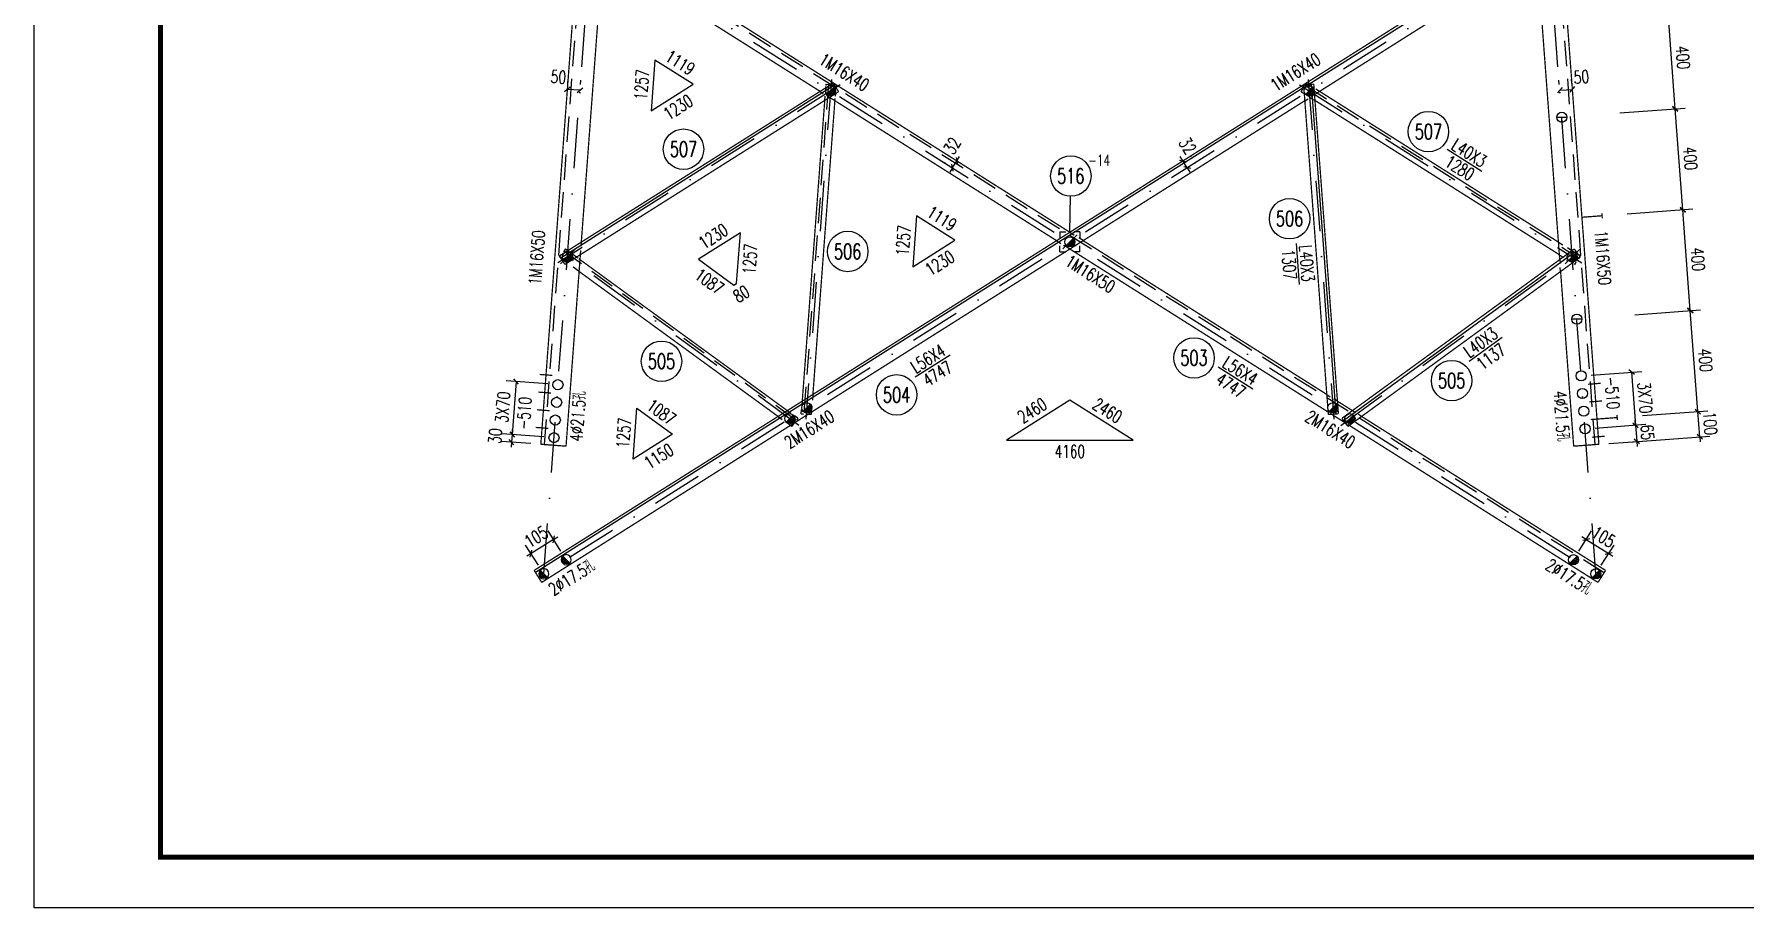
# Model space of a CAD drawing. Header units: millimetres. Extents: x 26087 to 26681, y -12217 to -11797.
# Drawn here: x 26086.5 to 26424.7, y -12216.9 to -12044.3 of the extents above; entities that cross this region are included whole.
import ezdxf
from ezdxf.enums import TextEntityAlignment as Align

# ---------------------------------------------------------------- set-up
doc = ezdxf.new("R2010")
doc.units = ezdxf.units.MM
doc.header["$LTSCALE"] = 10
doc.linetypes.add('DASHDOTX2', pattern=[2, 1, -0.5, 0, -0.5])
doc.linetypes.add('DASHED', pattern=[0.75, 0.5, -0.25])
for name, color, linetype in [('1', 1, 'DASHED'), ('2', 1, 'Continuous'), ('3', 1, 'Continuous'), ('4', 2, 'DASHDOTX2')]:
    doc.layers.add(name, color=color, linetype=linetype)
doc.styles.add('DXT', font='simplex.shx', dxfattribs={"width": 0.72, "bigfont": 'hztxt.shx'})
doc.styles.get("Standard").update_dxf_attribs({"font": 'SIMPLEX.shx', "width": 0.7, "bigfont": 'gbhzfs.shx'})
doc.dimstyles.new('BZ$0', dxfattribs={"dimtxt": 2.5, "dimasz": 1, "dimexe": 2, "dimexo": 2, "dimgap": 1, "dimtad": 1, "dimdec": 0, "dimlfac": 20, "dimzin": 12, "dimdsep": 46, "dimtxsty": 'DXT', "dimblk": 'OBLIQUE', "dimcen": 0.09, "dimclrd": 1, "dimclre": 1, "dimclrt": 7, "dimadec": 4, "dimazin": 3, "dimtfac": 1.4, "dimtdec": 0, "dimtix": 1, "dimtmove": 2, "dimatfit": 3, "dimldrblk": 'OBLIQUE', "dimfxl": 1, "dimtolj": 1, "dimtzin": 0, "dimarcsym": 0})

# ---------------------------------------------------------------- blocks, each defined once
blk = doc.blocks.new('M16X50')
for p, q in [((-0.283, -0.283), (0.283, 0.283)), ((-0.141, -0.141), (0.141, 0.141))]:
    blk.add_line(p, q)
blk.add_circle((0, 0), 0.2)
for radius in [0.16, 0.12, 0.08, 0.04]:
    blk.add_arc((0, 0), radius, 225, 45)
blk = doc.blocks.new('M16X40')
blk.add_line((-0.141, -0.141), (0.141, 0.141))
blk.add_circle((0, 0), 0.2)
for radius in [0.16, 0.12, 0.08, 0.04]:
    blk.add_arc((0, 0), radius, 225, 45)
blk = doc.blocks.new('_Oblique')
at = {"color": 0, "linetype": 'ByBlock', "lineweight": -2}
blk.add_line((-0.5, -0.5), (0.5, 0.5), dxfattribs=at)
blk = doc.blocks.new('*D64')
at = {"layer": '3', "color": 1, "lineweight": -2}
for p, q in [((26398.51, -12039.88), (26411.47, -12038.92)), ((26410.97, -12059.01), (26409.48, -12039.06)), ((26400, -12059.83), (26412.96, -12058.86))]:
    blk.add_line(p, q, dxfattribs=at)
at = {"layer": 'Defpoints', "color": 0}
for p in [(26409.48, -12039.06), (26396.51, -12040.03), (26398.01, -12059.98)]:
    blk.add_point(p, dxfattribs=at)
at = {"layer": '3', "color": 1, "lineweight": -2}
for p, rotation in [((26409.48, -12039.06), 94.27720000009928), ((26410.97, -12059.01), 274.2772000000993)]:
    blk.add_blockref('_Oblique', p, dxfattribs=dict(at, rotation=rotation))
at = {"layer": '3', "color": 7, "insert": (26412.47, -12048.87), "char_height": 2.5, "attachment_point": 5, "rotation": 274.2772, "style": 'DXT'}
blk.add_mtext('\\A1;400', dxfattribs=at)
blk = doc.blocks.new('*D65')
at = {"layer": '3', "color": 1, "lineweight": -2}
for p, q in [((26400, -12059.83), (26412.96, -12058.86)), ((26412.46, -12078.95), (26410.97, -12059.01)), ((26401.49, -12079.77), (26414.46, -12078.8))]:
    blk.add_line(p, q, dxfattribs=at)
at = {"layer": 'Defpoints', "color": 0}
for p in [(26410.97, -12059.01), (26398.01, -12059.98), (26399.5, -12079.92)]:
    blk.add_point(p, dxfattribs=at)
at = {"layer": '3', "color": 1, "lineweight": -2}
for p, rotation in [((26410.97, -12059.01), 94.27720000009928), ((26412.46, -12078.95), 274.2772000000993)]:
    blk.add_blockref('_Oblique', p, dxfattribs=dict(at, rotation=rotation))
at = {"layer": '3', "color": 7, "insert": (26413.96, -12068.81), "char_height": 2.5, "attachment_point": 5, "rotation": 274.2772, "style": 'DXT'}
blk.add_mtext('\\A1;400', dxfattribs=at)
blk = doc.blocks.new('*D66')
at = {"layer": '3', "color": 1, "lineweight": -2}
for p, q in [((26401.49, -12079.77), (26414.46, -12078.8)), ((26413.95, -12098.9), (26412.46, -12078.95)), ((26402.98, -12099.72), (26415.95, -12098.75))]:
    blk.add_line(p, q, dxfattribs=at)
at = {"layer": 'Defpoints', "color": 0}
for p in [(26399.5, -12079.92), (26412.46, -12078.95), (26400.99, -12099.87)]:
    blk.add_point(p, dxfattribs=at)
at = {"layer": '3', "color": 1, "lineweight": -2}
for p, rotation in [((26412.46, -12078.95), 94.27720000009928), ((26413.95, -12098.9), 274.2772000000993)]:
    blk.add_blockref('_Oblique', p, dxfattribs=dict(at, rotation=rotation))
at = {"layer": '3', "color": 7, "insert": (26415.45, -12088.76), "char_height": 2.5, "attachment_point": 5, "rotation": 274.2772, "style": 'DXT'}
blk.add_mtext('\\A1;400', dxfattribs=at)
blk = doc.blocks.new('*D67')
at = {"layer": '3', "color": 1, "lineweight": -2}
for p, q in [((26402.98, -12099.72), (26415.95, -12098.75)), ((26415.44, -12118.84), (26413.95, -12098.9)), ((26404.48, -12119.66), (26417.44, -12118.69))]:
    blk.add_line(p, q, dxfattribs=at)
at = {"layer": 'Defpoints', "color": 0}
for p in [(26400.99, -12099.87), (26413.95, -12098.9), (26402.48, -12119.81)]:
    blk.add_point(p, dxfattribs=at)
at = {"layer": '3', "color": 1, "lineweight": -2}
for p, rotation in [((26413.95, -12098.9), 94.27720000009928), ((26415.44, -12118.84), 274.2772000000993)]:
    blk.add_blockref('_Oblique', p, dxfattribs=dict(at, rotation=rotation))
at = {"layer": '3', "color": 7, "insert": (26416.94, -12108.7), "char_height": 2.5, "attachment_point": 5, "rotation": 274.2772, "style": 'DXT'}
blk.add_mtext('\\A1;400', dxfattribs=at)
blk = doc.blocks.new('*D68')
at = {"layer": '3', "color": 1, "lineweight": -2}
for p, q in [((26404.48, -12119.66), (26417.44, -12118.69)), ((26415.44, -12118.84), (26415.37, -12117.84)), ((26415.82, -12123.83), (26415.44, -12118.84)), ((26401.86, -12124.87), (26417.81, -12123.68)), ((26415.82, -12123.83), (26415.89, -12124.82))]:
    blk.add_line(p, q, dxfattribs=at)
at = {"layer": 'Defpoints', "color": 0}
for p in [(26402.48, -12119.81), (26415.44, -12118.84), (26399.86, -12125.02)]:
    blk.add_point(p, dxfattribs=at)
at = {"layer": '3', "color": 1, "lineweight": -2}
for p, rotation in [((26415.44, -12118.84), 274.2772000000993), ((26415.82, -12123.83), 94.27720000009928)]:
    blk.add_blockref('_Oblique', p, dxfattribs=dict(at, rotation=rotation))
at = {"layer": '3', "color": 7, "insert": (26417.88, -12121.17), "char_height": 2.5, "attachment_point": 5, "rotation": 274.2772, "style": 'DXT'}
blk.add_mtext('\\A1;100', dxfattribs=at)
blk = doc.blocks.new('M20X45')
blk.add_circle((0, 0), 0.2)
blk = doc.blocks.new('$TD_AUDIT_GENERATED_(4EB)')
blk.add_line((-927.98, 47.56), (-927.98, 467.56))
at = {"linetype": 'Continuous'}
blk.add_line((-333.98, 47.56), (-927.98, 47.56), dxfattribs=at)
at = {"linetype": 'Continuous', "const_width": 1}
blk.add_lwpolyline([(-902.98, 57.56), (-902.98, 457.56), (-343.98, 457.56), (-343.98, 57.56), (-902.98, 57.56)], dxfattribs=at)
blk = doc.blocks.new('GWTKA2')
at = {"color": 0}
blk.add_blockref('$TD_AUDIT_GENERATED_(4EB)', (23675.2, -9813.43), dxfattribs=at)
blk = doc.blocks.new('*D75')
at = {"color": 1, "lineweight": -2}
for p, q in [((26313.63, -12069.3), (26313.1, -12068.46)), ((26314.49, -12070.66), (26313.63, -12069.3)), ((26315.05, -12068.41), (26315.32, -12068.24)), ((26315.9, -12069.77), (26316.18, -12069.59)), ((26314.49, -12070.66), (26315.02, -12071.5))]:
    blk.add_line(p, q, dxfattribs=at)
at = {"layer": 'Defpoints', "color": 0}
for p in [(26313.35, -12069.48), (26313.63, -12069.3), (26314.21, -12070.83)]:
    blk.add_point(p, dxfattribs=at)
at = {"color": 1, "lineweight": -2}
for p, rotation in [((26313.63, -12069.3), 302.2558431375128), ((26314.49, -12070.66), 122.2558431375128)]:
    blk.add_blockref('_Oblique', p, dxfattribs=dict(at, rotation=rotation))
at = {"color": 7, "insert": (26314.55, -12066.31), "char_height": 2.5, "attachment_point": 5, "rotation": 302.2558, "style": 'DXT'}
blk.add_mtext('\\A1;32', dxfattribs=at)
blk = doc.blocks.new('*D15')
at = {"color": 1, "lineweight": -2}
for p, q in [((26266.67, -12069.77), (26266.39, -12069.59)), ((26267.52, -12068.41), (26267.24, -12068.24)), ((26268.08, -12070.66), (26268.93, -12069.3)), ((26268.93, -12069.3), (26269.46, -12068.46)), ((26268.08, -12070.66), (26267.54, -12071.5))]:
    blk.add_line(p, q, dxfattribs=at)
at = {"layer": 'Defpoints', "color": 0}
for p in [(26268.93, -12069.3), (26269.21, -12069.48), (26268.36, -12070.83)]:
    blk.add_point(p, dxfattribs=at)
at = {"color": 1, "lineweight": -2}
for p, rotation in [((26268.93, -12069.3), 237.7441568624873), ((26268.08, -12070.66), 57.74415686248727)]:
    blk.add_blockref('_Oblique', p, dxfattribs=dict(at, rotation=rotation))
at = {"color": 7, "insert": (26268.02, -12066.31), "char_height": 2.5, "attachment_point": 5, "rotation": 57.7442, "style": 'DXT'}
blk.add_mtext('\\A1;32', dxfattribs=at)
blk = doc.blocks.new('*D76')
at = {"color": 1, "lineweight": -2}
for p, q in [((26388.05, -12054.18), (26387.98, -12053.35)), ((26388.13, -12055.34), (26390.63, -12055.16)), ((26390.54, -12053.99), (26390.48, -12053.16))]:
    blk.add_line(p, q, dxfattribs=at)
at = {"layer": 'Defpoints', "color": 0}
for p in [(26388.19, -12056.17), (26390.63, -12055.16), (26390.69, -12055.98)]:
    blk.add_point(p, dxfattribs=at)
at = {"color": 1, "lineweight": -2}
for p, rotation in [((26388.13, -12055.34), 184.2771158014041), ((26390.63, -12055.16), 4.277115801404088)]:
    blk.add_blockref('_Oblique', p, dxfattribs=dict(at, rotation=rotation))
at = {"color": 7, "insert": (26392.4, -12052.71), "char_height": 2.5, "attachment_point": 5, "rotation": 4.2771, "style": 'DXT'}
blk.add_mtext('\\A1;50', dxfattribs=at)
blk = doc.blocks.new('*D16')
at = {"color": 1, "lineweight": -2}
for p, q in [((26194.43, -12055.34), (26191.94, -12055.16)), ((26192.03, -12053.99), (26192.09, -12053.16)), ((26194.52, -12054.18), (26194.58, -12053.35))]:
    blk.add_line(p, q, dxfattribs=at)
at = {"layer": 'Defpoints', "color": 0}
for p in [(26191.88, -12055.98), (26191.94, -12055.16), (26194.37, -12056.17)]:
    blk.add_point(p, dxfattribs=at)
at = {"color": 1, "lineweight": -2}
for p, rotation in [((26191.94, -12055.16), 175.7228841985959), ((26194.43, -12055.34), 355.7228841985959)]:
    blk.add_blockref('_Oblique', p, dxfattribs=dict(at, rotation=rotation))
at = {"color": 7, "insert": (26190.17, -12052.71), "char_height": 2.5, "attachment_point": 5, "rotation": 355.7229, "style": 'DXT'}
blk.add_mtext('\\A1;50', dxfattribs=at)
blk = doc.blocks.new('*D77')
at = {"color": 1, "lineweight": -2}
for p, q in [((26391.91, -12146.44), (26394.44, -12142.43)), ((26393.37, -12144.12), (26392.53, -12143.59)), ((26393.37, -12144.12), (26397.81, -12146.92)), ((26396.35, -12149.24), (26398.88, -12145.23)), ((26397.81, -12146.92), (26398.66, -12147.46))]:
    blk.add_line(p, q, dxfattribs=at)
at = {"layer": 'Defpoints', "color": 0}
for p in [(26397.81, -12146.92), (26390.84, -12148.13), (26395.28, -12150.93)]:
    blk.add_point(p, dxfattribs=at)
at = {"color": 1, "lineweight": -2}
for p, rotation in [((26393.37, -12144.12), 327.7444789721427), ((26397.81, -12146.92), 147.7444789721427)]:
    blk.add_blockref('_Oblique', p, dxfattribs=dict(at, rotation=rotation))
at = {"color": 7, "insert": (26396.79, -12143.62), "char_height": 2.5, "attachment_point": 5, "rotation": 327.7445, "style": 'DXT'}
blk.add_mtext('\\A1;105', dxfattribs=at)
blk = doc.blocks.new('*D73')
at = {"color": 1, "lineweight": -2}
for p, q in [((26189.19, -12144.12), (26184.75, -12146.92)), ((26190.65, -12146.44), (26188.12, -12142.43)), ((26189.19, -12144.12), (26190.04, -12143.59)), ((26186.21, -12149.24), (26183.68, -12145.23)), ((26184.75, -12146.92), (26183.91, -12147.46))]:
    blk.add_line(p, q, dxfattribs=at)
at = {"layer": 'Defpoints', "color": 0}
for p in [(26184.75, -12146.92), (26187.28, -12150.93), (26191.72, -12148.13)]:
    blk.add_point(p, dxfattribs=at)
at = {"color": 1, "lineweight": -2}
for p, rotation in [((26189.19, -12144.12), 212.2555210278573), ((26184.75, -12146.92), 32.25552102785725)]:
    blk.add_blockref('_Oblique', p, dxfattribs=dict(at, rotation=rotation))
at = {"color": 7, "insert": (26185.77, -12143.62), "char_height": 2.5, "attachment_point": 5, "rotation": 32.2555, "style": 'DXT'}
blk.add_mtext('\\A1;105', dxfattribs=at)
blk = doc.blocks.new('*D79')
at = {"color": 1, "lineweight": -2}
for p, q in [((26403.13, -12121.52), (26403.05, -12120.52)), ((26395.13, -12122.12), (26405.12, -12121.37)), ((26403.13, -12121.52), (26403.37, -12124.76)), ((26397.87, -12125.17), (26405.37, -12124.61)), ((26403.37, -12124.76), (26403.45, -12125.76))]:
    blk.add_line(p, q, dxfattribs=at)
at = {"layer": 'Defpoints', "color": 0}
for p in [(26393.14, -12122.26), (26395.87, -12125.32), (26403.37, -12124.76)]:
    blk.add_point(p, dxfattribs=at)
at = {"color": 1, "lineweight": -2}
for p, rotation in [((26403.13, -12121.52), 274.27942651226), ((26403.37, -12124.76), 94.27942651226003)]:
    blk.add_blockref('_Oblique', p, dxfattribs=dict(at, rotation=rotation))
at = {"color": 7, "insert": (26405.49, -12122.97), "char_height": 2.5, "attachment_point": 5, "rotation": 274.2794, "style": 'DXT'}
blk.add_mtext('\\A1;65', dxfattribs=at)
blk = doc.blocks.new('*D80')
at = {"color": 1, "lineweight": -2}
for p, q in [((26188.08, -12113.39), (26179.82, -12112.77)), ((26181.82, -12112.92), (26181.03, -12123.39)), ((26187.3, -12123.86), (26179.04, -12123.24))]:
    blk.add_line(p, q, dxfattribs=at)
at = {"layer": 'Defpoints', "color": 0}
for p in [(26190.08, -12113.54), (26181.03, -12123.39), (26189.3, -12124.01)]:
    blk.add_point(p, dxfattribs=at)
at = {"color": 1, "lineweight": -2}
for p, rotation in [((26181.82, -12112.92), 85.72057348765922), ((26181.03, -12123.39), 265.7205734876592)]:
    blk.add_blockref('_Oblique', p, dxfattribs=dict(at, rotation=rotation))
at = {"color": 7, "insert": (26179.18, -12117.99), "char_height": 2.5, "attachment_point": 5, "rotation": 85.7206, "style": 'DXT'}
blk.add_mtext('\\A1;3X70', dxfattribs=at)
blk = doc.blocks.new('*D81')
at = {"color": 1, "lineweight": -2}
for p, q in [((26187.3, -12123.86), (26179.04, -12123.24)), ((26181.03, -12123.39), (26180.92, -12124.89)), ((26181.03, -12123.39), (26181.11, -12122.39)), ((26184.7, -12125.17), (26178.93, -12124.74)), ((26180.92, -12124.89), (26180.85, -12125.88))]:
    blk.add_line(p, q, dxfattribs=at)
at = {"layer": 'Defpoints', "color": 0}
for p in [(26180.92, -12124.89), (26186.69, -12125.32), (26189.3, -12124.01)]:
    blk.add_point(p, dxfattribs=at)
at = {"color": 1, "lineweight": -2}
for p, rotation in [((26181.03, -12123.39), 265.720573487661), ((26180.92, -12124.89), 85.72057348766104)]:
    blk.add_blockref('_Oblique', p, dxfattribs=dict(at, rotation=rotation))
at = {"color": 7, "insert": (26177.66, -12123.69), "char_height": 2.5, "attachment_point": 5, "rotation": 85.7206, "style": 'DXT'}
blk.add_mtext('\\A1;30', dxfattribs=at)

msp = doc.modelspace()

# ---------------------------------------------------------------- linework, layer by layer
for p, q in [((26386.377, -12023.986), (26338.51, -12054.195)), ((26337.544, -12054.805), (26185.638, -12150.672)), ((26244.76, -12054.352), (26190.646, -12088.504)), ((26339, -12054.159), (26343.874, -12119.327)), ((26372.732, -12071.37), (26365.861, -12067.033)), ((26291.282, -12083.301), (26291.404, -12076.302)), ((26336.696, -12093.741), (26336.09, -12085.639)), ((26345.36, -12120.584), (26391.311, -12087.119)), ((26376.782, -12104.195), (26370.214, -12108.979)), ((26267.596, -12107.701), (26260.725, -12112.037)), ((26327.466, -12114.404), (26320.595, -12110.067))]:
    msp.add_line(p, q)
at = {"const_width": 0.25}
for points in [[(26186.691, -12125.319), (26204.453, -11887.83)], [(26395.873, -12125.319), (26378.112, -11887.83)], [(26386.11, -12023.563), (26185.371, -12150.249)], [(26339.654, -12056.193), (26387.605, -12025.931)], [(26202.162, -12027.166), (26291.282, -12083.409)], [(26198.796, -12030.507), (26194.694, -12085.358)], [(26241.909, -12055.561), (26200.668, -12029.534)], [(26383.768, -12030.507), (26388.13, -12088.818)], [(26244.493, -12053.93), (26190.379, -12088.081)], [(26191.446, -12089.772), (26245.561, -12055.621)], [(26243.01, -12054.865), (26243.01, -12054.865)], [(26245.561, -12055.621), (26244.493, -12053.93)], [(26244.929, -12056.019), (26244.929, -12056.019)], [(26337.504, -12054.27), (26339.499, -12054.121)], [(26342.378, -12119.439), (26337.504, -12054.27)], [(26338.494, -12054.196), (26338.494, -12054.196)], [(26339.499, -12054.121), (26344.373, -12119.29)], [(26340.656, -12055.561), (26387.871, -12085.358)], [(26186.866, -12152.617), (26337.738, -12057.402)], [(26242.824, -12057.348), (26238.378, -12116.796)], [(26240.483, -12115.468), (26244.826, -12057.402)], [(26288.659, -12085.064), (26243.782, -12056.743)], [(26338.782, -12056.743), (26338.782, -12056.743)], [(26388.056, -12087.84), (26339.74, -12057.348)], [(26342.341, -12118.943), (26291.282, -12086.72)], [(26293.905, -12085.064), (26342.081, -12115.468)], [(26345.066, -12120.18), (26391.016, -12086.715)], [(26391.016, -12086.715), (26392.194, -12088.332)], [(26190.379, -12088.081), (26191.446, -12089.772)], [(26190.679, -12088.556), (26190.679, -12088.556)], [(26194.508, -12087.84), (26191.677, -12125.692)], [(26193.75, -12088.318), (26193.75, -12088.318)], [(26235.418, -12118.665), (26194.435, -12088.818)], [(26392.194, -12088.332), (26346.243, -12121.797)], [(26390.555, -12087.051), (26390.555, -12087.051)], [(26390.635, -12089.467), (26390.635, -12089.467)], [(26194.259, -12091.164), (26233.598, -12119.813)], [(26388.305, -12091.164), (26390.887, -12125.692)], [(26344.186, -12116.796), (26347.147, -12118.665)], [(26239.517, -12119.389), (26240.186, -12119.439)], [(26240.186, -12119.439), (26240.223, -12118.943)], [(26344.373, -12119.29), (26342.378, -12119.439)], [(26345.716, -12121.073), (26343.048, -12119.389)], [(26346.243, -12121.797), (26345.066, -12120.18)], [(26348.967, -12119.813), (26397.193, -12150.249)], [(26236.033, -12121.587), (26236.321, -12121.797)], [(26236.321, -12121.797), (26236.849, -12121.073)], [(26395.699, -12152.617), (26346.531, -12121.587)], [(26191.677, -12125.692), (26186.691, -12125.319)], [(26390.887, -12125.692), (26395.873, -12125.319)], [(26185.371, -12150.249), (26186.866, -12152.617)], [(26397.193, -12150.249), (26395.699, -12152.617)]]:
    msp.add_lwpolyline(points, dxfattribs=at)
for centre in [(26362.167, -12063.519), (26214.901, -12066.988), (26291.474, -12072.303), (26334.72, -12080.727), (26247.36, -12087.209), (26210.55, -12108.904), (26315.833, -12108.245), (26366.761, -12112.731), (26257.03, -12115.551)]:
    msp.add_circle(centre, 4)
at = {"layer": '1'}
for p, q in [((26187.439, -12125.375), (26206.338, -11872.679)), ((26395.126, -12125.375), (26376.226, -11872.679)), ((26196.187, -12023.986), (26396.926, -12150.672)), ((26243.564, -12054.159), (26238.69, -12119.327)), ((26241.909, -12055.561), (26242.527, -12055.951)), ((26243.01, -12054.865), (26242.949, -12055.685)), ((26243.01, -12054.865), (26243.028, -12054.62)), ((26243.066, -12054.121), (26243.047, -12054.367)), ((26243.066, -12054.121), (26243.724, -12054.17)), ((26245.06, -12054.27), (26244.402, -12054.221)), ((26244.929, -12056.019), (26244.895, -12056.475)), ((26244.929, -12056.019), (26244.973, -12055.442)), ((26245.06, -12054.27), (26245.017, -12054.847)), ((26337.004, -12055.621), (26337.356, -12055.063)), ((26337.004, -12055.621), (26337.591, -12055.991)), ((26337.544, -12054.805), (26337.863, -12054.603)), ((26338.071, -12053.93), (26337.719, -12054.488)), ((26337.805, -12054.352), (26391.919, -12088.504)), ((26338.071, -12053.93), (26338.211, -12054.018)), ((26338.51, -12054.195), (26338.191, -12054.396)), ((26338.494, -12054.196), (26338.355, -12054.108)), ((26338.494, -12054.196), (26339.208, -12054.647)), ((26339.654, -12056.193), (26339.022, -12056.592)), ((26340.656, -12055.561), (26339.942, -12055.11)), ((26242.824, -12057.348), (26242.886, -12056.528)), ((26243.782, -12056.743), (26243.164, -12056.353)), ((26244.826, -12057.402), (26244.86, -12056.945)), ((26337.738, -12057.402), (26338.371, -12057.003)), ((26338.782, -12056.743), (26338.195, -12056.373)), ((26338.782, -12056.743), (26339.098, -12056.943)), ((26339.74, -12057.348), (26339.424, -12057.148)), ((26289.282, -12083.301), (26289.282, -12084.501)), ((26289.282, -12083.301), (26290.482, -12083.301)), ((26293.282, -12083.301), (26292.082, -12083.301)), ((26293.282, -12083.301), (26293.282, -12084.501)), ((26194.694, -12085.358), (26194.632, -12086.177)), ((26288.659, -12085.064), (26289.525, -12085.611)), ((26289.282, -12087.301), (26289.282, -12086.101)), ((26291.282, -12086.72), (26290.417, -12086.174)), ((26291.282, -12083.409), (26292.148, -12083.955)), ((26293.905, -12085.064), (26293.04, -12084.518)), ((26293.282, -12087.301), (26293.282, -12086.101)), ((26387.871, -12085.358), (26388.756, -12085.917)), ((26390.555, -12087.051), (26389.669, -12086.492)), ((26190.371, -12088.332), (26190.759, -12087.798)), ((26190.371, -12088.332), (26190.472, -12088.406)), ((26190.679, -12088.556), (26190.577, -12088.482)), ((26190.679, -12088.556), (26191.861, -12089.417)), ((26191.548, -12086.715), (26191.159, -12087.248)), ((26237.204, -12120.584), (26191.254, -12087.119)), ((26191.548, -12086.715), (26192.275, -12087.244)), ((26193.75, -12088.318), (26193.023, -12087.789)), ((26193.75, -12088.318), (26193.976, -12088.483)), ((26194.435, -12088.818), (26194.209, -12088.653)), ((26194.508, -12087.84), (26194.569, -12087.021)), ((26289.282, -12087.301), (26290.482, -12087.301)), ((26293.282, -12087.301), (26292.082, -12087.301)), ((26388.056, -12087.84), (26388.907, -12088.377)), ((26388.13, -12088.818), (26388.187, -12089.592)), ((26390.635, -12089.467), (26389.784, -12088.93)), ((26390.555, -12087.051), (26391.093, -12087.391)), ((26390.635, -12089.467), (26390.794, -12089.568)), ((26391.118, -12089.772), (26390.959, -12089.671)), ((26391.118, -12089.772), (26391.47, -12089.214)), ((26392.186, -12088.081), (26391.647, -12087.741)), ((26392.186, -12088.081), (26391.833, -12088.639)), ((26194.259, -12091.164), (26193.078, -12090.303)), ((26388.305, -12091.164), (26388.247, -12090.39)), ((26238.378, -12116.796), (26238.317, -12117.619)), ((26240.483, -12115.468), (26240.397, -12116.615)), ((26342.081, -12115.468), (26342.776, -12115.906)), ((26344.186, -12116.796), (26343.492, -12116.358)), ((26233.598, -12119.813), (26234.401, -12120.399)), ((26235.418, -12118.665), (26236.104, -12119.165)), ((26237.499, -12120.18), (26236.812, -12119.68)), ((26237.499, -12120.18), (26237.284, -12120.475)), ((26238.192, -12119.29), (26238.253, -12118.467)), ((26238.192, -12119.29), (26238.629, -12119.322)), ((26239.517, -12119.389), (26239.079, -12119.356)), ((26240.223, -12118.943), (26240.309, -12117.796)), ((26342.341, -12118.943), (26342.574, -12119.09)), ((26343.048, -12119.389), (26342.815, -12119.242)), ((26347.147, -12118.665), (26347.747, -12119.044)), ((26348.967, -12119.813), (26348.366, -12119.434)), ((26236.033, -12121.587), (26235.23, -12121.002)), ((26236.849, -12121.073), (26237.063, -12120.778)), ((26345.716, -12121.073), (26345.985, -12121.242)), ((26346.531, -12121.587), (26346.262, -12121.417))]:
    msp.add_line(p, q, dxfattribs=at)
at = {"layer": '2', "const_width": 0.25}
for points in [[(26387.533, -12060.687), (26388.533, -12060.687), (26388.533, -12061.687), (26388.533, -12060.687), (26389.533, -12060.687)], [(26392.517, -12080.445), (26396.506, -12080.146), (26396.543, -12080.645), (26396.469, -12079.648)], [(26390.516, -12100.575), (26391.516, -12100.575), (26391.516, -12101.575), (26391.516, -12100.575), (26392.516, -12100.575)], [(26188.963, -12111.701), (26186.47, -12111.514)], [(26396.225, -12113.26), (26393.732, -12113.446)], [(26188.702, -12115.191), (26186.209, -12115.005)], [(26396.486, -12116.75), (26393.993, -12116.936)], [(26188.441, -12118.681), (26185.948, -12118.495)], [(26396.747, -12120.24), (26394.254, -12120.426)], [(26395.501, -12120.333), (26399.489, -12120.035), (26399.527, -12120.534), (26399.452, -12119.536)], [(26188.18, -12122.172), (26185.687, -12121.985)], [(26397.008, -12123.73), (26394.515, -12123.917)]]:
    msp.add_lwpolyline(points, dxfattribs=at)
at = {"layer": '2'}
for centre in [(26388.533, -12060.687), (26391.516, -12100.575)]:
    msp.add_circle(centre, 1, dxfattribs=at)
at = {"layer": '3'}
for p, q in [((26209.234, -12049.376), (26208.484, -12059.404)), ((26216.804, -12054.154), (26209.234, -12049.376)), ((26208.484, -12059.404), (26216.804, -12054.154)), ((26260.967, -12080.184), (26260.217, -12090.212)), ((26268.537, -12084.961), (26260.967, -12080.184)), ((26226.159, -12083.498), (26217.839, -12088.748)), ((26225.409, -12093.526), (26226.159, -12083.498)), ((26260.217, -12090.212), (26268.537, -12084.961)), ((26217.839, -12088.748), (26224.868, -12093.867)), ((26224.868, -12093.867), (26225.409, -12093.526)), ((26291.282, -12116.588), (26278.782, -12124.476)), ((26303.782, -12124.476), (26291.282, -12116.588)), ((26204.946, -12128.236), (26205.696, -12118.208)), ((26205.696, -12118.208), (26212.725, -12123.327)), ((26212.725, -12123.327), (26204.946, -12128.236)), ((26278.782, -12124.476), (26303.782, -12124.476))]:
    msp.add_line(p, q, dxfattribs=at)
at = {"layer": '4'}
for p, q in [((26187.282, -12150.935), (26208.158, -11871.812)), ((26395.282, -12150.935), (26374.407, -11871.812)), ((26387.81, -12024.383), (26185.379, -12152.136)), ((26194.754, -12024.383), (26397.185, -12152.136)), ((26245.873, -12054.242), (26190.067, -12089.46)), ((26244.138, -12053.199), (26239.114, -12120.362)), ((26336.692, -12054.242), (26392.498, -12089.46)), ((26338.427, -12053.199), (26343.45, -12120.362)), ((26237.718, -12121.577), (26190.151, -12086.935)), ((26344.846, -12121.577), (26392.414, -12086.935))]:
    msp.add_line(p, q, dxfattribs=at)

# ---------------------------------------------------------------- block references
msp.add_blockref('GWTKA2', (3339.306, -2451.058))
at = {"layer": '2'}
for name, p, xscale, yscale, zscale in [('M16X40', (26243.97, -12055.442), 5, 5, 5), ('M16X40', (26338.595, -12055.442), 5, 5, 5), ('M16X50', (26291.282, -12085.301), 5, 5, 5), ('M16X50', (26191.97, -12088.259), 5, 5, 5), ('M16X50', (26390.595, -12088.259), 5, 5, 5), ('M20X45', (26190.079, -12113.539), 5, 5, 5), ('M20X45', (26392.355, -12111.794), 5, 5, 5), ('M20X45', (26189.818, -12117.029), 5, 5, 5), ('M16X40', (26239.282, -12118.118), 5, 5, 5), ('M16X40', (26343.282, -12118.118), 5, 5, 5), ('M20X45', (26392.616, -12115.284), 5, 5, 5), ('M20X45', (26189.557, -12120.52), 5, 5, 5), ('M16X40', (26235.9, -12120.253), 5, 5, 5), ('M16X40', (26346.665, -12120.253), 5, 5, 5), ('M20X45', (26392.877, -12118.775), 5, 5, 5), ('M20X45', (26189.296, -12124.01), 5, 5, 5), ('M20X45', (26393.138, -12122.265), 5, 5, 5), ('M16X40', (26191.722, -12148.133), -4.99999986754483, 4.99999986754483, 4.999999867545234), ('M16X40', (26390.842, -12148.133), 4.99999986754483, 4.99999986754483, 4.999999867545234), ('M16X40', (26187.282, -12150.935), -4.99999986754483, 4.99999986754483, 4.999999867545234), ('M16X40', (26395.282, -12150.935), 4.99999986754483, 4.99999986754483, 4.999999867545234)]:
    msp.add_blockref(name, p, dxfattribs=dict(at, xscale=xscale, yscale=yscale, zscale=zscale))

# ---------------------------------------------------------------- texts
at = {"width": 0.7}
for s, p in [('507', (26362.167, -12063.519)), ('507', (26214.901, -12066.988)), ('516', (26291.474, -12072.303)), ('506', (26334.72, -12080.727)), ('506', (26247.36, -12087.209)), ('503', (26315.833, -12108.245)), ('505', (26210.55, -12108.904)), ('505', (26366.761, -12112.731)), ('504', (26257.03, -12115.551))]:
    msp.add_text(s, height=3, dxfattribs=at).set_placement(p, align=Align.MIDDLE_CENTER)
for s, rotation, p in [('L40X3', 327.7442, (26369.564, -12068.779)), ('1280', 327.7442, (26367.696, -12071.738)), ('L40X3', 274.2772, (26336.891, -12089.652)), ('1307', 274.2772, (26333.401, -12089.913)), ('L40X3', 36.0653, (26373.203, -12106.183)), ('L56X4', 32.2558, (26263.893, -12109.446)), ('1137', 36.0653, (26375.264, -12109.012)), ('4747', 32.2558, (26265.761, -12112.406)), ('L56X4', 327.7442, (26324.297, -12111.813)), ('4747', 327.7442, (26322.429, -12114.773)), ('-510', 274.2772, (26397.283, -12115.254)), ('-510', 85.7228, (26184.659, -12119.267))]:
    msp.add_text(s, height=2.5, rotation=rotation, dxfattribs=at).set_placement(p, align=Align.CENTER)
msp.add_text('-14', height=2.2, dxfattribs=at).set_placement((26294.903, -12070.303))
at = {"layer": '3', "width": 0.7}
for s, rotation, p in [('1119', 327.7442, (26213.553, -12050.919)), ('1257', 85.7228, (26207.862, -12054.316)), ('1230', 32.2558, (26214.512, -12059.739)), ('1119', 327.7442, (26265.285, -12081.727)), ('1230', 32.2558, (26221.465, -12085.277)), ('1257', 85.7228, (26259.595, -12085.124)), ('1257', 85.7228, (26229.274, -12088.773)), ('1230', 32.2558, (26266.245, -12090.547)), ('1087', 323.9347, (26219.293, -12094.137)), ('80', 32.2557, (26227.007, -12096.656)), ('1087', 323.9347, (26209.799, -12119.959)), ('2460', 32.2558, (26284.499, -12119.686)), ('2460', 327.7442, (26298.066, -12119.686)), ('1257', 85.7228, (26204.324, -12123.148)), ('1150', 32.2558, (26210.703, -12128.742))]:
    msp.add_text(s, height=2.5, rotation=rotation, dxfattribs=at).set_placement(p, align=Align.CENTER)
for s, rotation, p in [('1M16X40', 327.7442, (26245.588, -12053.445)), ('1M16X40', 32.2558, (26336.977, -12053.445)), ('1M16X50', 85.7228, (26187.88, -12088.587)), ('1M16X50', 274.2772, (26394.685, -12088.587)), ('1M16X50', 327.7442, (26294.271, -12093.314)), ('4%%C21.5\\M+5BFD7', 85.7228, (26196.014, -12119.918)), ('4%%C21.5\\M+5BFD7', 274.2772, (26386.551, -12119.918)), ('2M16X40', 32.2558, (26240.854, -12124.049)), ('2M16X40', 327.7442, (26341.71, -12124.049)), ('2%%C17.5\\M+5BFD7', 32.2558, (26193.842, -12153.289)), ('2%%C17.5\\M+5BFD7', 327.7442, (26388.906, -12153.163))]:
    msp.add_text(s, height=2.5, rotation=rotation, dxfattribs=at).set_placement(p, align=Align.BOTTOM_CENTER)
msp.add_text('4160', height=2.5, dxfattribs=at).set_placement((26291.282, -12127.976), align=Align.CENTER)

# ---------------------------------------------------------------- dimensions: what is measured, and where the dimension line sits
for base, p1, p2, angle, picture, middle, dimtype in [((26191.939, -12055.158), (26194.37, -12056.17), (26191.877, -12055.983), 175.72288, '*D16', (26190.167, -12052.708), 129), ((26390.626, -12055.158), (26388.195, -12056.17), (26390.688, -12055.983), 4.27712, '*D76', (26392.398, -12052.708), 129), ((26268.931, -12069.303), (26268.357, -12070.833), (26269.211, -12069.48), 57.74416, '*D15', (26268.016, -12066.305), 129), ((26313.633, -12069.303), (26314.208, -12070.833), (26313.354, -12069.48), 122.25584, '*D75', (26314.549, -12066.305), 129), ((26180.921, -12124.888), (26189.296, -12124.01), (26186.691, -12125.319), 85.72057, '*D81', (26177.657, -12123.691), 128)]:
    dim = msp.add_linear_dim(base=base, p1=p1, p2=p2, angle=angle, dimstyle='BZ$0')
    dim.commit()
    dim.dimension.update_dxf_attribs({"geometry": picture, "text_midpoint": middle, "dimtype": dimtype})
dim = msp.add_aligned_dim(p1=(26190.079, -12113.539), p2=(26189.296, -12124.01), distance=-8.286, text='3X70', dimstyle='BZ$0')
dim.commit()
dim.dimension.update_dxf_attribs({"geometry": '*D80', "text_midpoint": (26179.181, -12117.988)})
msp.add_aligned_dim(p1=(26392.355, -12111.794), p2=(26393.138, -12122.265), distance=10.018, text='3X70', dimstyle='BZ$0').render()
dim = msp.add_linear_dim(base=(26403.371, -12124.758), p1=(26393.138, -12122.265), p2=(26395.873, -12125.319), angle=94.27943, dimstyle='BZ$0')
dim.commit()
dim.dimension.update_dxf_attribs({"geometry": '*D79', "text_midpoint": (26405.494, -12122.97)})
for p1, p2, distance, picture, middle in [((26191.722, -12148.133), (26187.282, -12150.935), -4.742, '*D73', (26185.77, -12143.621)), ((26390.842, -12148.133), (26395.282, -12150.935), 4.742, '*D77', (26396.794, -12143.621))]:
    dim = msp.add_aligned_dim(p1=p1, p2=p2, distance=distance, dimstyle='BZ$0')
    dim.commit()
    dim.dimension.update_dxf_attribs({"geometry": picture, "text_midpoint": middle})
at = {"layer": '3'}
for base, p1, p2, text, picture, middle in [((26409.478, -12039.064), (26398.006, -12059.978), (26396.515, -12040.034), '400', '*D64', (26412.468, -12048.869)), ((26410.97, -12059.009), (26399.498, -12079.923), (26398.006, -12059.978), '400', '*D65', (26413.959, -12068.813)), ((26412.462, -12078.953), (26400.989, -12099.867), (26399.498, -12079.923), '400', '*D66', (26415.451, -12088.757)), ((26413.953, -12098.897), (26402.481, -12119.811), (26400.989, -12099.867), '400', '*D67', (26416.943, -12108.702)), ((26415.445, -12118.842), (26399.862, -12125.021), (26402.481, -12119.811), '100', '*D68', (26417.875, -12121.167))]:
    dim = msp.add_linear_dim(base=base, p1=p1, p2=p2, angle=274.2772, text=text, dimstyle='BZ$0', dxfattribs=at)
    dim.commit()
    dim.dimension.update_dxf_attribs({"geometry": picture, "text_midpoint": middle})

doc.saveas('drawing.dxf')
